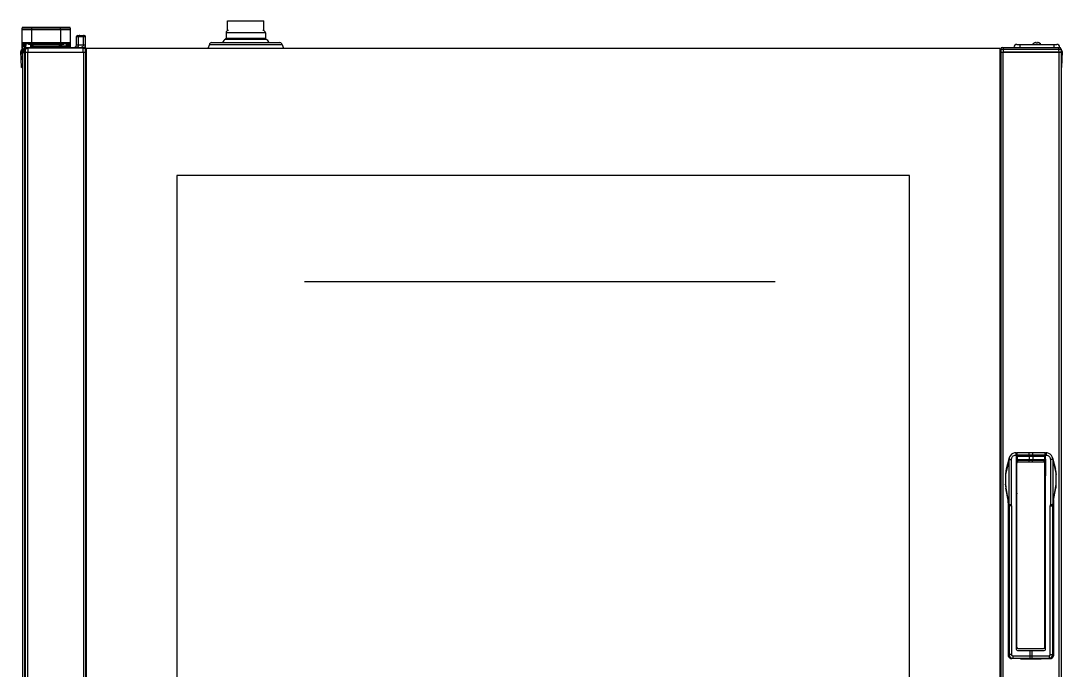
# Model space of a CAD drawing. Header units: millimetres. Extents: x -1538 to 3410, y -1646 to 2016.
# Drawn here: x -213 to 650, y 63 to 601 of the extents above; entities that cross this region are included whole.
import ezdxf

# ---------------------------------------------------------------- set-up
doc = ezdxf.new("R2010")
doc.units = ezdxf.units.MM
doc.header["$LTSCALE"] = 23.1
doc.layers.get('0').update_dxf_attribs({"linetype": 'CONTINUOUS'})

msp = doc.modelspace()

# ---------------------------------------------------------------- linework, layer by layer
at = {"linetype": 'Continuous'}
for p, q in [((-41.47, 592.43), (-41.47, 600.56)), ((-41.47, 600.56), (-11.47, 600.56)), ((-11.47, 592.43), (-11.47, 600.56)), ((-211.77, 593.06), (-211.69, 594.58)), ((-211.67, 582.55), (-211.77, 593.06)), ((-171.77, 593.06), (-211.77, 593.06)), ((-171.85, 594.58), (-211.69, 594.58)), ((-172.35, 595.06), (-211.19, 595.06)), ((-203.77, 593.06), (-203.77, 595.06)), ((-203.77, 582.06), (-203.77, 593.06)), ((-179.77, 593.06), (-179.77, 595.06)), ((-179.77, 593.06), (-179.77, 582.06)), ((-171.77, 593.06), (-171.89, 578.56)), ((-171.77, 593.06), (-171.86, 582.55)), ((-171.85, 594.58), (-171.77, 593.06)), ((-166.71, 580.52), (-166.58, 587.57)), ((-166.71, 580.52), (-166.58, 587.57)), ((-166.58, 587.57), (-164.89, 587.57)), ((-165.58, 588.56), (-160.29, 588.56)), ((-165.01, 580.52), (-164.89, 587.57)), ((-164.89, 587.57), (-161.18, 587.57)), ((-161.18, 587.57), (-161.06, 580.52)), ((-159.07, 574.56), (-159.29, 587.57)), ((-42.72, 590.56), (-42.72, 586.17)), ((-10.22, 590.56), (-42.72, 590.56)), ((-10.22, 590.56), (-10.22, 586.17)), ((-211.63, 577.55), (-211.67, 582.55)), ((-211.67, 582.55), (-171.86, 582.55)), ((-211.63, 577.55), (-211.65, 580.16)), ((-211.17, 582.06), (-203.77, 582.06)), ((-211.13, 577.06), (-211.15, 579.68)), ((-209.09, 580.82), (-210.94, 580.82)), ((-210.94, 580.82), (-210.93, 580.08)), ((-209.83, 579.5), (-210.03, 577.26)), ((-209.13, 580.33), (-209.09, 580.82)), ((-209, 578.07), (-209.07, 574.56)), ((-209, 578.07), (-209.07, 574.56)), ((-209.03, 578.14), (-208.73, 581.6)), ((-208.84, 580.38), (-209.03, 578.14)), ((-208.79, 580.86), (-208.73, 581.6)), ((-208.5, 578.56), (-192.55, 578.56)), ((-208.49, 578.56), (-208.23, 581.57)), ((-208.23, 582.06), (-208.23, 581.57)), ((-206.52, 581.57), (-208.23, 581.57)), ((-207, 578.07), (-207.07, 574.56)), ((-207, 578.56), (-207, 578.07)), ((-161.13, 578.07), (-207, 578.07)), ((-177.02, 581.56), (-206.52, 581.56)), ((-177.52, 581.06), (-206.02, 581.06)), ((-204.87, 581.06), (-204.65, 578.56)), ((-204.37, 581.06), (-204.35, 580.86)), ((-204.15, 578.56), (-204.37, 581.06)), ((-204.15, 578.56), (-204.26, 579.81)), ((-203.82, 579.06), (-203.82, 578.76)), ((-203.82, 579.06), (-174.32, 579.06)), ((-203.82, 578.76), (-174.32, 578.76)), ((-203.77, 582.06), (-196.76, 582.06)), ((-203.29, 580.82), (-203.71, 580.82)), ((-203.71, 580.82), (-203.62, 579.77)), ((-174.82, 579.56), (-203.32, 579.56)), ((-186.77, 582.06), (-179.77, 582.06)), ((-185.58, 578.56), (-159.63, 578.56)), ((-179.82, 580.82), (-180.24, 580.82)), ((-179.91, 579.77), (-179.82, 580.82)), ((-179.77, 582.06), (-172.36, 582.06)), ((-179.3, 579.56), (-179.17, 581.06)), ((-179.18, 580.86), (-179.17, 581.06)), ((-178.8, 579.56), (-178.66, 581.06)), ((-175.3, 581.57), (-177.02, 581.57)), ((-175.3, 582.06), (-175.3, 581.57)), ((-175.3, 581.57), (-175.13, 579.56)), ((-174.8, 581.6), (-174.74, 580.86)), ((-174.62, 579.5), (-174.8, 581.6)), ((-174.62, 579.5), (-174.7, 580.38)), ((-174.4, 580.33), (-174.44, 580.82)), ((-172.6, 580.82), (-174.44, 580.82)), ((-174.32, 579.06), (-174.32, 578.76)), ((-173.62, 578.56), (-173.7, 579.5)), ((-172.6, 580.82), (-172.6, 580.08)), ((-172.38, 579.68), (-172.39, 578.56)), ((-171.86, 581.93), (-171.87, 581.56)), ((-171.87, 581.44), (-171.87, 580.95)), ((-171.86, 582.45), (-171.86, 582.46)), ((-171.86, 582.31), (-171.86, 582.21)), ((-165.01, 580.52), (-166.71, 580.52)), ((-161.06, 580.52), (-165.01, 580.52)), ((-161.13, 578.56), (-161.13, 578.07)), ((-161.07, 574.56), (-161.13, 578.07)), ((-159.07, 574.56), (-159.13, 578.07)), ((-56.55, 580.98), (-57.85, 577.56)), ((-56.55, 580.98), (-57.85, 577.56)), ((-56.55, 580.98), (3.62, 580.98)), ((-54.77, 582.56), (1.83, 582.56)), ((-43.19, 585.44), (-9.74, 585.44)), ((-42.72, 586.17), (-10.22, 586.17)), ((3.62, 580.98), (4.92, 577.56)), ((3.62, 580.98), (4.92, 577.56)), ((600.48, 578.56), (647.39, 578.56)), ((600.98, 578.56), (600.98, 577.08)), ((609.84, 578.6), (609.83, 578.56)), ((609.84, 578.6), (647.83, 578.6)), ((612.33, 581.06), (645.33, 581.06)), ((614.83, 581.06), (614.83, 578.56)), ((626.53, 582), (626.53, 582.03)), ((628.33, 582), (628.33, 582.55)), ((629.33, 582.55), (629.33, 582)), ((631.13, 582.03), (631.13, 582)), ((642.83, 581.06), (642.83, 578.56)), ((646.89, 578.56), (646.89, 577.08)), ((647.39, 578.56), (647.83, 578.56)), ((647.83, 578.6), (647.83, 578.56)), ((647.83, 578.6), (647.83, 578.56)), ((647.83, 578.56), (647.83, 578.49)), ((-211.96, 575.2), (-212.76, 575.16)), ((-212.08, 562.06), (-212.76, 575.16)), ((-211.96, 575.2), (-211.47, 565.69)), ((-211.47, 574.36), (-211.47, -149.46)), ((-211.47, 574.36), (-209.07, 574.36)), ((-209.95, 577.06), (-211.13, 577.06)), ((-210.97, 576.26), (-210.97, 577.06)), ((-209.97, 576.26), (-210.97, 576.26)), ((-209.97, 577.06), (-209.97, 574.36)), ((-209.05, 575.26), (-209.97, 575.26)), ((-209.95, 577.06), (-209.02, 577.06)), ((-209.95, 577.06), (-209.02, 577.06)), ((-209.67, 574.36), (-209.67, -148.44)), ((-209.07, 574.56), (-209.07, -132.44)), ((-209.07, 574.56), (-159.07, 574.56)), ((-207.27, 574.56), (-207.27, -132.44)), ((-160.87, 574.56), (-160.87, -132.44)), ((-159.11, 577.06), (-158.57, 577.06)), ((-158.57, 575.26), (-159.08, 575.26)), ((-159.07, 574.56), (-159.07, -132.44)), ((-159.07, 574.36), (-158.57, 574.36)), ((-158.57, 574.06), (-159.07, 574.06)), ((-158.57, 577.56), (-158.57, -135.44)), ((598.43, 577.56), (-158.57, 577.56)), ((598.43, -135.44), (598.43, 577.56)), ((598.98, 577.06), (598.43, 577.06)), ((598.95, 575.26), (598.43, 575.26)), ((598.93, 574.36), (598.43, 574.36)), ((598.43, 574.06), (598.93, 574.06)), ((598.98, 577.08), (598.93, 574.56)), ((598.93, 574.56), (598.93, -132.44)), ((598.93, 574.56), (648.93, 574.56)), ((600.73, 574.56), (600.73, -132.44)), ((647.13, 574.56), (600.73, 574.56)), ((600.98, 577.08), (600.93, 574.56)), ((600.98, 577.08), (646.89, 577.08)), ((646.89, 577.08), (646.93, 574.56)), ((647.13, 574.56), (647.13, -132.44)), ((648.89, 577.08), (648.93, 574.56)), ((649.03, 575.2), (648.93, 573.32)), ((648.93, 574.56), (648.93, -132.44)), ((649.03, 575.2), (649.83, 575.16)), ((649.83, 575.16), (649.14, 562.06)), ((-212.23, 565.05), (-211.47, 565.09)), ((-212.08, 562.06), (-211.47, 562.09)), ((649.3, 565.05), (648.93, 565.07)), ((649.14, 562.06), (648.93, 562.07)), ((-83.57, 472.56), (-83.57, -30.44)), ((523.43, 472.56), (-83.57, 472.56)), ((523.43, -30.44), (523.43, 472.56)), ((611.32, 243.01), (611.93, 243.01)), ((611.93, 80.31), (611.93, 243.01)), ((612.27, 242.95), (611.93, 242.93)), ((611.96, 241.01), (612, 242.52)), ((622.49, 243.01), (612.5, 243.01)), ((624.45, 243.01), (622.49, 243.01)), ((635.37, 243.01), (624.45, 243.01)), ((635.93, 242.93), (635.6, 242.95)), ((635.87, 242.52), (635.91, 241.01)), ((635.93, 243.01), (636.55, 243.01)), ((635.93, 80.31), (635.93, 243.01)), ((605.8, 237.44), (602.95, 225.06)), ((605.98, 238.88), (603.52, 229.51)), ((605.8, 237.44), (607.79, 237.44)), ((605.8, 199.99), (605.8, 237.44)), ((606.28, 239.74), (605.97, 238.86)), ((605.97, 238.86), (605.98, 238.88)), ((607.79, 200.11), (607.79, 237.44)), ((611.32, 241.01), (611.93, 241.01)), ((612.2, 209.55), (611.95, 237.8)), ((612.38, 82.06), (612.38, 234.56)), ((612.43, 240.06), (612.45, 241.06)), ((635.44, 240.06), (612.43, 240.06)), ((612.43, 240.06), (612.45, 237.8)), ((622.45, 241.06), (612.45, 241.06)), ((612.7, 237.55), (635.17, 237.55)), ((612.7, 237.06), (635.16, 237.06)), ((612.71, 235.28), (612.7, 237.06)), ((613.38, 235.56), (634.48, 235.56)), ((625.42, 241.06), (622.45, 241.06)), ((622.45, 241.06), (622.45, 240.06)), ((622.45, 240.06), (622.45, 237.55)), ((622.48, 235.56), (622.48, 237.06)), ((625.39, 235.56), (625.39, 237.06)), ((635.42, 241.06), (625.42, 241.06)), ((625.42, 241.06), (625.42, 240.06)), ((625.42, 240.06), (625.42, 237.55)), ((635.16, 235.28), (635.17, 237.06)), ((635.42, 241.06), (635.44, 240.06)), ((635.42, 237.8), (635.44, 240.06)), ((635.48, 82.06), (635.48, 234.56)), ((635.91, 237.8), (635.67, 209.55)), ((635.93, 241.01), (636.55, 241.01)), ((642.07, 237.44), (640.08, 237.44)), ((640.08, 237.44), (640.08, 200.11)), ((641.89, 238.88), (644.35, 229.51)), ((641.89, 238.88), (641.89, 238.86)), ((642.07, 237.44), (642.07, 199.99)), ((642.07, 237.44), (644.92, 225.06)), ((602.95, 225.06), (602.95, 225.06)), ((602.95, 225.06), (602.95, 217.04)), ((602.95, 225.06), (602.95, 217.04)), ((644.92, 225.06), (644.92, 225.06)), ((644.92, 217.04), (644.92, 225.06)), ((644.92, 217.04), (644.92, 225.06)), ((602.95, 217.04), (602.95, 217.04)), ((605.79, 200), (602.95, 217.04)), ((642.07, 200), (644.92, 217.04)), ((644.92, 217.04), (644.92, 217.04)), ((605.1, 203.69), (603.25, 213.78)), ((611.93, 209.55), (612.2, 209.55)), ((612.23, 209.06), (612.38, 209.06)), ((635.48, 209.06), (635.63, 209.06)), ((635.67, 209.55), (635.93, 209.55)), ((642.77, 203.7), (644.62, 213.78)), ((605.09, 203.8), (605.07, 203.93)), ((605.09, 203.8), (605.09, 203.8)), ((605.09, 203.8), (605.11, 203.6)), ((605.11, 203.6), (605.14, 203.31)), ((605.13, 203.58), (605.13, 203.57)), ((605.13, 203.57), (605.13, 203.55)), ((605.14, 203.31), (605.16, 203.08)), ((605.24, 202.96), (605.16, 203.42)), ((605.16, 203.08), (605.16, 203.25)), ((605.16, 203.25), (605.19, 203.08)), ((605.16, 203.08), (605.16, 203.08)), ((605.81, 199.84), (605.59, 201.02)), ((605.59, 201.01), (605.59, 201.01)), ((605.78, 199.82), (605.79, 199.77)), ((605.8, 199.99), (605.79, 200)), ((605.79, 199.77), (605.8, 199.67)), ((607.79, 200.11), (605.8, 199.99)), ((605.81, 199.83), (605.81, 199.84)), ((605.81, 199.83), (605.81, 199.81)), ((605.81, 199.81), (605.82, 199.78)), ((605.82, 199.78), (605.88, 199.79)), ((605.82, 199.78), (605.84, 199.7)), ((605.84, 199.7), (605.84, 199.68)), ((607.88, 199.25), (605.89, 199.25)), ((605.89, 199.25), (605.89, 76.05)), ((607.88, 199.25), (607.88, 76.05)), ((639.99, 199.25), (641.98, 199.25)), ((639.99, 76.05), (639.99, 199.25)), ((641.87, 199.81), (642.05, 199.78)), ((642.07, 199.99), (641.89, 200)), ((641.98, 76.05), (641.98, 199.25)), ((642.03, 199.68), (642.05, 199.78)), ((642.03, 199.68), (642.03, 199.68)), ((642.05, 199.81), (642.06, 199.83)), ((642.05, 199.78), (642.05, 199.81)), ((642.06, 199.84), (642.28, 201.02)), ((642.06, 199.83), (642.06, 199.84)), ((642.08, 199.77), (642.06, 199.67)), ((642.09, 199.82), (642.08, 199.77)), ((642.28, 201.01), (642.28, 201.01)), ((642.63, 202.96), (642.71, 203.42)), ((642.71, 203.25), (642.68, 203.08)), ((642.71, 203.08), (642.73, 203.29)), ((642.71, 203.08), (642.71, 203.25)), ((642.71, 203.08), (642.71, 203.08)), ((642.74, 203.57), (642.73, 203.55)), ((642.73, 203.29), (642.75, 203.56)), ((642.73, 203.55), (642.73, 203.54)), ((642.74, 203.58), (642.74, 203.57)), ((642.75, 203.56), (642.78, 203.8)), ((642.8, 203.93), (642.78, 203.8)), ((642.78, 203.8), (642.78, 203.8)), ((605.27, 198.17), (605.27, 198.17)), ((605.27, 75.64), (605.27, 198.17)), ((605.27, 75.64), (605.27, 198.17)), ((642.6, 198.17), (642.6, 198.17)), ((642.6, 198.17), (642.6, 75.64)), ((642.6, 198.17), (642.6, 75.64)), ((612.93, 79.31), (634.93, 79.31)), ((613.38, 81.06), (634.48, 81.06)), ((623.06, 79.31), (623.06, 75.06)), ((624.81, 79.31), (624.81, 75.06)), ((605.27, 75.64), (605.89, 76.05)), ((605.27, 75.64), (605.27, 75.64)), ((607.88, 76.05), (605.89, 76.05)), ((608.21, 72.64), (608.27, 72.65)), ((608.21, 72.64), (608.21, 72.64)), ((615.37, 72.5), (608.21, 72.64)), ((608.27, 72.65), (608.88, 73.06)), ((615.43, 72.5), (608.27, 72.65)), ((608.88, 75.05), (623.06, 75.06)), ((608.88, 73.06), (623.07, 73.06)), ((615.37, 72.5), (615.43, 72.5)), ((623.06, 75.06), (638.99, 75.05)), ((623.07, 73.06), (624.8, 73.06)), ((624.8, 73.06), (638.99, 73.06)), ((639.6, 72.65), (632.43, 72.5)), ((632.43, 72.5), (639.66, 72.64)), ((632.49, 72.5), (632.43, 72.5)), ((638.99, 73.06), (639.6, 72.65)), ((639.66, 72.64), (639.6, 72.65)), ((639.66, 72.64), (639.66, 72.64)), ((639.99, 76.05), (641.98, 76.05)), ((641.98, 76.05), (642.6, 75.64)), ((642.6, 75.64), (642.6, 75.64))]:
    msp.add_line(p, q, dxfattribs=at)
at = {"color": 2, "linetype": 'Continuous'}
msp.add_line((22.13, 384.86), (412.13, 384.86), dxfattribs=at)
at = {"linetype": 'Continuous'}
for points in [[(-171.87, 581.49), (-171.87, 581.53), (-171.87, 581.56)], [(-171.87, 581.14), (-171.87, 581.18), (-171.87, 581.22)], [(-171.87, 580.9), (-171.87, 580.92), (-171.87, 580.96)], [(-171.86, 582.22), (-171.86, 582.24), (-171.86, 582.25), (-171.86, 582.27)], [(-171.86, 582.07), (-171.86, 582.09), (-171.86, 582.11), (-171.86, 582.13)], [(-171.86, 581.7), (-171.86, 581.73), (-171.86, 581.76)], [(611.32, 243.01), (610.3, 242.91), (609.03, 242.52), (607.9, 241.83), (606.97, 240.89), (606.28, 239.74)], [(641.89, 238.86), (641.57, 239.77), (640.88, 240.91), (639.94, 241.85), (638.81, 242.53), (637.54, 242.92), (636.55, 243.01)], [(605.16, 203.08), (605.18, 202.56), (605.22, 201.64), (605.25, 200.53), (605.26, 199.24), (605.27, 198.17)], [(642.6, 198.17), (642.61, 199.27), (642.62, 200.55), (642.65, 201.67), (642.68, 202.58), (642.71, 203.08)], [(615.37, 72.5), (617.94, 72.46), (620.89, 72.43), (623.95, 72.42), (627, 72.43), (629.95, 72.46), (632.43, 72.5)]]:
    msp.add_lwpolyline(points, dxfattribs=at)
for centre, radius, start, end in [((-211.19, 594.56), 0.5, 90, 177), ((-172.35, 594.56), 0.5, 3, 90), ((-165.58, 587.56), 1, 90.00043, 179.00001), ((-160.29, 587.56), 1, 1, 90), ((-40.67, 590.56), 2.05, 90, 180), ((-12.27, 590.56), 2.05, 0, 90), ((-211.17, 582.56), 0.5, 180.5, 270), ((-195.35, 692.48), 113.9, 262.02303, 262.69388), ((-195.27, 690.52), 111.55, 261.93118, 262.6084), ((-209.98, 578.22), 0.95, 333.13209, 351.04346), ((-209.95, 578.22), 0.924, 351.0959, 354.99324), ((-208.5, 578.06), 0.5, 90.00903, 179.00016), ((-208.23, 581.56), 0.5, 90, 175.01983), ((-208.23, 581.56), 0.5, 124.16928, 154.56001), ((-207.02, 581.56), 0.5, 0, 90), ((-206.02, 581.56), 0.5, 180, 270.00005), ((-204.18, 579.06), 2, 14.57995, 90), ((-203.19, 579.89), 1.07, 229.42642, 233.84607), ((-203.32, 579.06), 0.5, 89.99945, 180), ((-203.32, 578.76), 0.5, 180, 202.49993), ((-219.05, 578.81), 15.47, 7.46484, 8.10539), ((-203, 579.82), 0.621, 184.97056, 211.44263), ((-179.35, 579.06), 2, 90, 165.42005), ((-164.38, 578.79), 15.57, 171.89732, 172.53372), ((-180.35, 579.91), 1.08, 341.02863, 354.94936), ((-177.52, 581.56), 0.5, 269.99995, 360), ((-176.52, 581.56), 0.5, 90, 180), ((-175.3, 581.56), 0.5, 4.99977, 90), ((-174.82, 579.06), 0.5, 0, 90.00055), ((-174.82, 578.76), 0.5, 337.50007, 360), ((-188.23, 690.31), 111.34, 277.39098, 278.06945), ((-188.16, 692.32), 113.74, 277.30565, 277.97744), ((-172.36, 582.56), 0.5, 270, 359.5), ((-168.71, 580.56), 2, 269.9972, 358.99995), ((-159.63, 578.06), 0.5, 1, 90), ((-54.77, 580.76), 1.8, 90, 173.00567), ((-41.47, 581.56), 4.25, 113.95008, 166.3373), ((-43.52, 586.17), 0.8, 293.95008, 360), ((-9.42, 586.17), 0.8, 180, 246.04992), ((-11.47, 581.56), 4.25, 13.6627, 66.04992), ((1.83, 580.76), 1.8, 6.99433, 90), ((600.48, 577.06), 1.5, 90.001, 179.00002), ((612.33, 578.56), 2.5, 90, 179), ((629.03, 577.94), 4.8, 121.37271, 139.39925), ((629.03, 577.94), 4.8, 121.37271, 139.18383), ((629.02, 577.95), 4.75, 118.9687, 121.53408), ((629.02, 577.95), 4.75, 118.00738, 118.96837), ((629.02, 577.96), 4.75, 116.68125, 118.00741), ((629.02, 577.96), 4.74, 115.54022, 116.6812), ((629.01, 577.96), 4.74, 114.57218, 115.5402), ((629.01, 577.97), 4.73, 113.31747, 114.5722), ((629.01, 577.97), 4.73, 112.54738, 113.31738), ((629.01, 577.98), 4.72, 111.00254, 112.54756), ((629, 577.98), 4.72, 110.5181, 111.00225), ((629, 578), 4.7, 108.46559, 110.51874), ((628.99, 578.01), 4.68, 107.37727, 108.46505), ((628.99, 578.03), 4.67, 106.39488, 107.37721), ((628.98, 578.06), 4.64, 104.31758, 106.39637), ((628.09, 580.56), 2.01, 95.2585, 97.27409), ((628.09, 580.58), 1.98, 94.6009, 95.25576), ((628.09, 580.6), 1.97, 93.21665, 94.6016), ((628.08, 580.61), 1.96, 92.37652, 93.21587), ((628.08, 580.61), 1.95, 91.15446, 92.37669), ((628.08, 580.62), 1.95, 90.19954, 91.15407), ((628.08, 580.62), 1.95, 89.07411, 90.19949), ((628.08, 580.61), 1.95, 88.00369, 89.07382), ((628.08, 580.61), 1.96, 86.97715, 88.00366), ((628.08, 580.6), 1.97, 85.71404, 86.97664), ((628.08, 580.59), 1.98, 84.86274, 85.71439), ((628.08, 580.56), 2.01, 82.72561, 84.85983), ((628.83, 578.26), 3.78, 82.39527, 97.60473), ((629.59, 580.56), 2.01, 95.14015, 97.27441), ((629.59, 580.59), 1.98, 94.28565, 95.13722), ((629.59, 580.6), 1.97, 93.0233, 94.28602), ((629.58, 580.61), 1.96, 91.99641, 93.02279), ((629.58, 580.61), 1.95, 90.92611, 91.99638), ((629.58, 580.62), 1.95, 88.84587, 90.92582), ((629.58, 580.61), 1.96, 87.62337, 88.84548), ((629.58, 580.61), 1.96, 86.78409, 87.62352), ((629.58, 580.6), 1.97, 85.39843, 86.78331), ((629.58, 580.58), 1.98, 84.74422, 85.39912), ((629.58, 580.56), 2.01, 82.72591, 84.7415), ((628.69, 578.06), 4.64, 73.60363, 75.68242), ((628.68, 578.03), 4.67, 72.62279, 73.60512), ((628.67, 578.01), 4.68, 71.53495, 72.62273), ((628.67, 578), 4.7, 69.48126, 71.53441), ((628.66, 577.98), 4.72, 68.99775, 69.4819), ((628.66, 577.98), 4.72, 67.45244, 68.99746), ((628.66, 577.97), 4.73, 66.68262, 67.45262), ((628.66, 577.97), 4.73, 65.4278, 66.68253), ((628.65, 577.96), 4.74, 64.45979, 65.42782), ((628.65, 577.96), 4.74, 63.3188, 64.45978), ((628.65, 577.96), 4.75, 61.99259, 63.31875), ((628.65, 577.95), 4.75, 61.03163, 61.99262), ((628.65, 577.95), 4.75, 58.46592, 61.0313), ((628.64, 577.94), 4.8, 40.81617, 58.62729), ((628.64, 577.94), 4.8, 40.60075, 58.62729), ((645.33, 578.56), 2.5, 1, 90), ((647.39, 577.06), 1.5, 1, 90), ((-210.97, 575.26), 1.8, 96.19772, 183), ((-210.97, 575.26), 1, 90, 183), ((-211.13, 577.56), 0.5, 180.5, 270), ((-209.67, 574.36), 1.8, 99.61185, 180), ((-209.67, 574.36), 1, 107.46864, 180), ((648.03, 575.26), 1.8, 357, 61.40742), ((648.03, 575.26), 1, 357, 28.22162), ((612.05, 236.78), 5.69, 90.55917, 91.19721), ((612.5, 242.51), 0.5, 90.01651, 178.5), ((635.37, 242.51), 0.5, 1.5, 89.98349), ((635.82, 236.78), 5.69, 88.80242, 89.44035), ((611.42, 237.46), 5.62, 167.37856, 180.19796), ((611.36, 237.47), 5.56, 165.56447, 167.35241), ((612.7, 237.81), 0.75, 180.5, 270), ((613.38, 234.56), 1, 90, 180), ((612.7, 237.8), 0.25, 180.50016, 269.99954), ((634.48, 234.56), 1, 0, 90), ((635.16, 237.81), 0.75, 270, 359.5), ((635.17, 237.8), 0.25, 270.00046, 359.49984), ((636.51, 237.47), 5.56, 12.64781, 14.44376), ((636.45, 237.46), 5.62, 359.80193, 12.62172), ((620.42, 225.08), 17.47, 165.32256, 180.06185), ((627.45, 225.08), 17.47, 359.93819, 14.67746), ((621.07, 217.03), 18.11, 179.96267, 190.29621), ((626.8, 217.03), 18.11, 349.70309, 0.03735), ((612.23, 209.36), 0.3, 180, 270), ((612.7, 209.56), 0.5, 180.5, 230.35876), ((612.7, 209.56), 0.503, 216.34932, 230.35046), ((635.17, 209.56), 0.5, 309.64124, 359.49853), ((635.17, 209.56), 0.503, 309.64951, 323.65062), ((635.63, 209.36), 0.3, 270, 360), ((588.22, 201.32), 17.05, 8.4961, 8.78923), ((610.64, 204.57), 5.61, 186.57094, 187.87594), ((589.68, 201.54), 15.57, 7.79522, 8.50759), ((591.62, 201.8), 13.62, 7.58973, 7.78428), ((592.39, 201.91), 12.84, 7.29011, 7.59052), ((593.83, 202.09), 11.38, 6.63696, 7.29743), ((595.37, 202.27), 9.84, 5.73797, 6.63799), ((609.88, 204), 4.76, 186.97941, 188.19471), ((568.01, 201.12), 37.21, 3.03361, 3.28613), ((898.67, 254.31), 297.92, 189.90079, 190.30717), ((944.24, 263.22), 344.31, 190.08015, 190.40957), ((822.3, 240.46), 220.3, 190.31838, 190.63022), ((606.61, 199.98), 0.815, 179.15326, 184.07503), ((606.69, 199.99), 0.893, 180.01914, 184.47399), ((606.63, 199.99), 0.831, 184.07434, 188.92599), ((606.69, 199.99), 0.895, 184.47342, 188.91451), ((606.63, 199.99), 0.839, 188.92095, 190.40067), ((755.13, 227.88), 151.97, 190.6976, 190.85976), ((606.69, 199.99), 0.893, 188.91393, 193.36829), ((603.41, 199.21), 2.48, 7.17514, 10.83514), ((603.42, 199.22), 2.46, 0.71605, 7.18028), ((610.82, 174.17), 26.09, 100.64383, 100.91771), ((603.56, 199.25), 4.32, 359.99842, 11.5158), ((644.3, 199.25), 4.31, 168.46735, 179.98099), ((492.76, 227.87), 151.95, 349.14023, 349.30215), ((644.45, 199.22), 2.46, 172.99239, 179.28208), ((644.46, 199.21), 2.48, 169.16575, 172.99597), ((641.18, 199.99), 0.893, 346.63228, 351.08649), ((641.24, 199.99), 0.831, 351.07449, 355.92551), ((641.18, 199.99), 0.895, 351.08592, 355.52683), ((641.24, 199.99), 0.839, 349.59955, 351.07957), ((641.26, 199.98), 0.815, 355.92482, 0.84622), ((641.18, 199.99), 0.893, 355.52626, 359.9809), ((425.57, 240.46), 220.31, 349.36977, 349.68163), ((303.65, 263.22), 344.3, 349.59044, 349.92037), ((349.21, 254.3), 297.91, 349.69285, 350.09913), ((637.99, 204), 4.76, 351.80529, 353.02059), ((679.47, 201.14), 36.82, 176.70521, 176.96105), ((653.02, 202.21), 10.36, 173.06514, 174.23543), ((654.91, 201.98), 12.26, 172.39432, 173.06697), ((656.32, 201.8), 13.68, 172.23241, 172.40214), ((659.92, 201.28), 17.33, 171.2316, 172.17073), ((637.23, 204.57), 5.61, 352.15187, 353.43489), ((612.93, 80.31), 1, 180, 270), ((613.38, 82.06), 1, 180, 270), ((634.48, 82.06), 1, 270, 360), ((634.93, 80.31), 1, 270, 360), ((608.27, 75.64), 3, 180.02624, 268.84578), ((608.89, 76.06), 3, 180.06941, 269.91808), ((608.88, 76.05), 0.999, 180.00707, 270.04891), ((608.27, 75.61), 2.97, 268.7476, 269.89482), ((638.98, 76.06), 3, 270.08192, 359.93059), ((638.99, 76.05), 0.999, 269.95109, 359.99293), ((639.6, 75.61), 2.97, 270.10518, 271.25161), ((639.6, 75.64), 3, 271.15422, 359.97376)]:
    msp.add_arc(centre, radius, start, end, dxfattribs=at)
for points, knots in [([(-164, 588.56), (-164.12, 588.56), (-164.35, 588.5), (-164.64, 588.28), (-164.84, 587.96), (-164.89, 587.7), (-164.89, 587.57)], [0, 0, 0, 0, 0.236162, 0.480587, 0.736337, 1, 1, 1, 1]), ([(-160.29, 588.56), (-160.41, 588.56), (-160.64, 588.5), (-160.94, 588.28), (-161.13, 587.96), (-161.18, 587.7), (-161.18, 587.57)], [0, 0, 0, 0, 0.236308, 0.480761, 0.736435, 1, 1, 1, 1]), ([(-161.18, 587.57), (-161.11, 587.58), (-160.96, 587.6), (-160.69, 587.62), (-160.38, 587.63), (-160.06, 587.63), (-159.81, 587.63), (-159.63, 587.62), (-159.51, 587.62), (-159.42, 587.61), (-159.35, 587.6), (-159.32, 587.59), (-159.29, 587.58), (-159.29, 587.57)], [0, 0, 0, 0, 0.105776, 0.251004, 0.419841, 0.593976, 0.754404, 0.823932, 0.883703, 0.932138, 0.967987, 0.990422, 1, 1, 1, 1]), ([(-210.94, 580.82), (-211.02, 580.81), (-211.18, 580.8), (-211.4, 580.81), (-211.56, 580.84), (-211.64, 580.87), (-211.66, 580.89), (-211.66, 580.9)], [0, 0, 0, 0, 0.329904, 0.652292, 0.88988, 0.960303, 1, 1, 1, 1]), ([(-210.93, 580.08), (-211.01, 580.07), (-211.17, 580.06), (-211.37, 580.07), (-211.51, 580.09), (-211.57, 580.11), (-211.62, 580.12), (-211.64, 580.13), (-211.65, 580.14), (-211.65, 580.15), (-211.65, 580.16)], [0, 0, 0, 0, 0.32871, 0.649733, 0.78284, 0.886401, 0.924823, 0.954525, 0.977706, 1, 1, 1, 1]), ([(-211.65, 580.16), (-211.65, 580.1), (-211.63, 579.97), (-211.51, 579.81), (-211.35, 579.7), (-211.22, 579.68), (-211.15, 579.68)], [0, 0, 0, 0, 0.245837, 0.49413, 0.745791, 1, 1, 1, 1]), ([(-211.17, 582.06), (-211.16, 582.06), (-211.13, 582.03), (-211.09, 581.97), (-211.06, 581.87), (-211.03, 581.73), (-211, 581.55), (-210.96, 581.25), (-210.94, 580.99), (-210.94, 580.82)], [0, 0, 0, 0, 0.032948, 0.086436, 0.167043, 0.27707, 0.417207, 0.586827, 1, 1, 1, 1]), ([(-210.93, 580.08), (-210.94, 580.03), (-210.96, 579.94), (-211.02, 579.8), (-211.09, 579.71), (-211.15, 579.68)], [0, 0, 0, 0, 0.304288, 0.582471, 1, 1, 1, 1]), ([(-209, 577.94), (-209.02, 577.83), (-209.08, 577.62), (-209.27, 577.34), (-209.54, 577.14), (-209.74, 577.07), (-209.85, 577.06)], [0, 0, 0, 0, 0.258076, 0.513107, 0.760934, 1, 1, 1, 1]), ([(-209.83, 579.5), (-209.71, 579.49), (-209.46, 579.52), (-209.14, 579.71), (-208.91, 580.01), (-208.85, 580.25), (-208.84, 580.38)], [0, 0, 0, 0, 0.246843, 0.495059, 0.746189, 1, 1, 1, 1]), ([(-209.62, 579.9), (-209.64, 579.81), (-209.68, 579.69), (-209.76, 579.56), (-209.81, 579.51), (-209.83, 579.5)], [0, 0, 0, 0, 0.584205, 0.817725, 1, 1, 1, 1]), ([(-209.62, 579.9), (-209.57, 579.89), (-209.44, 579.9), (-209.28, 579.99), (-209.17, 580.15), (-209.14, 580.27), (-209.13, 580.33)], [0, 0, 0, 0, 0.23675, 0.484178, 0.741342, 1, 1, 1, 1]), ([(-209.13, 580.33), (-209.09, 580.33), (-209.02, 580.33), (-208.93, 580.34), (-208.87, 580.35), (-208.84, 580.37), (-208.84, 580.38)], [0, 0, 0, 0, 0.392075, 0.700944, 0.903923, 1, 1, 1, 1]), ([(-209.09, 580.82), (-209.08, 580.87), (-209.07, 581.05), (-209.06, 581.24), (-209.05, 581.37)], [0, 0, 0, 0, 0.265557, 1, 1, 1, 1]), ([(-209.09, 580.82), (-209.05, 580.82), (-208.98, 580.82), (-208.88, 580.82), (-208.83, 580.83), (-208.79, 580.85), (-208.79, 580.86)], [0, 0, 0, 0, 0.392146, 0.701039, 0.903984, 1, 1, 1, 1]), ([(-209.05, 581.37), (-209.05, 581.44), (-209.02, 581.58), (-208.96, 581.69), (-208.92, 581.75)], [0, 0, 0, 0, 0.508742, 1, 1, 1, 1]), ([(-209.05, 581.37), (-209.01, 581.38), (-208.93, 581.4), (-208.83, 581.45), (-208.75, 581.51), (-208.73, 581.57), (-208.73, 581.6)], [0, 0, 0, 0, 0.30913, 0.578883, 0.80487, 1, 1, 1, 1]), ([(-209, 578.07), (-209, 578.07), (-209, 578.07), (-208.99, 578.07), (-208.98, 578.07), (-208.96, 578.07), (-208.94, 578.07), (-208.91, 578.07), (-208.85, 578.07), (-208.76, 578.07), (-208.66, 578.07), (-208.55, 578.07), (-208.36, 578.07), (-208.1, 578.07), (-207.76, 578.07), (-207.39, 578.07), (-207.13, 578.07), (-207, 578.07)], [0, 0, 0, 0, 0.001231, 0.004856, 0.010871, 0.01926, 0.03001, 0.043103, 0.076176, 0.118125, 0.168576, 0.227035, 0.29293, 0.444472, 0.61731, 0.804983, 1, 1, 1, 1]), ([(-208.92, 581.75), (-208.84, 581.85), (-208.62, 582.01), (-208.36, 582.06), (-208.23, 582.06)], [0, 0, 0, 0, 0.502944, 1, 1, 1, 1]), ([(-208.23, 581.57), (-208.29, 581.57), (-208.39, 581.58), (-208.5, 581.59), (-208.58, 581.59), (-208.64, 581.6), (-208.68, 581.6), (-208.71, 581.6), (-208.72, 581.6), (-208.72, 581.6), (-208.73, 581.6), (-208.73, 581.6)], [0, 0, 0, 0, 0.382082, 0.554792, 0.706276, 0.830701, 0.923253, 0.956402, 0.980323, 0.99486, 1, 1, 1, 1]), ([(-203.71, 580.82), (-203.79, 580.81), (-203.93, 580.79), (-204.13, 580.79), (-204.26, 580.81), (-204.33, 580.83), (-204.35, 580.85), (-204.35, 580.86)], [0, 0, 0, 0, 0.346697, 0.664359, 0.891515, 0.959336, 1, 1, 1, 1]), ([(-203.62, 579.77), (-203.7, 579.76), (-203.84, 579.74), (-204.03, 579.74), (-204.17, 579.76), (-204.24, 579.78), (-204.26, 579.8), (-204.26, 579.81)], [0, 0, 0, 0, 0.34702, 0.66465, 0.891645, 0.959393, 1, 1, 1, 1]), ([(-204.26, 579.81), (-204.24, 579.67), (-204.16, 579.4), (-203.99, 579.17), (-203.88, 579.08)], [0, 0, 0, 0, 0.500694, 1, 1, 1, 1]), ([(-191.77, 582.29), (-192.6, 582.29), (-193.85, 582.2), (-195.52, 582.09), (-196.35, 582.06), (-196.76, 582.06)], [0, 0, 0, 0, 0.501772, 0.751601, 1, 1, 1, 1]), ([(-196.76, 582.06), (-196.74, 582.06), (-196.7, 582.02), (-196.67, 581.97), (-196.63, 581.88), (-196.61, 581.74), (-196.6, 581.62), (-196.6, 581.56)], [0, 0, 0, 0, 0.132758, 0.230825, 0.352021, 0.653221, 1, 1, 1, 1]), ([(-191.77, 582.02), (-192.59, 582.02), (-193.8, 581.83), (-195.41, 581.61), (-196.2, 581.56), (-196.6, 581.56)], [0, 0, 0, 0, 0.506849, 0.756124, 1, 1, 1, 1]), ([(-189.07, 578.49), (-189.65, 578.49), (-190.81, 578.52), (-191.97, 578.56), (-192.55, 578.56)], [0, 0, 0, 0, 0.501214, 1, 1, 1, 1]), ([(-186.77, 582.06), (-187.18, 582.06), (-188.01, 582.09), (-189.68, 582.2), (-190.93, 582.29), (-191.77, 582.29)], [0, 0, 0, 0, 0.248399, 0.498228, 1, 1, 1, 1]), ([(-186.93, 581.56), (-187.33, 581.56), (-188.13, 581.61), (-189.73, 581.83), (-190.95, 582.02), (-191.77, 582.02)], [0, 0, 0, 0, 0.243875, 0.493148, 1, 1, 1, 1]), ([(-185.58, 578.56), (-186.16, 578.56), (-187.32, 578.52), (-188.48, 578.49), (-189.07, 578.49)], [0, 0, 0, 0, 0.498786, 1, 1, 1, 1]), ([(-186.77, 582.06), (-186.79, 582.06), (-186.83, 582.02), (-186.86, 581.97), (-186.9, 581.88), (-186.93, 581.74), (-186.93, 581.62), (-186.93, 581.56)], [0, 0, 0, 0, 0.132758, 0.230824, 0.35202, 0.653221, 1, 1, 1, 1]), ([(-179.91, 579.77), (-179.84, 579.76), (-179.69, 579.74), (-179.5, 579.74), (-179.36, 579.76), (-179.29, 579.78), (-179.28, 579.8), (-179.27, 579.81)], [0, 0, 0, 0, 0.34702, 0.664651, 0.891645, 0.959394, 1, 1, 1, 1]), ([(-179.82, 580.82), (-179.75, 580.81), (-179.6, 580.79), (-179.41, 580.79), (-179.27, 580.81), (-179.2, 580.83), (-179.18, 580.85), (-179.18, 580.86)], [0, 0, 0, 0, 0.34672, 0.664395, 0.891538, 0.959345, 1, 1, 1, 1]), ([(-174.62, 581.75), (-174.7, 581.85), (-174.92, 582.01), (-175.17, 582.06), (-175.3, 582.06)], [0, 0, 0, 0, 0.502741, 1, 1, 1, 1]), ([(-174.8, 581.6), (-174.8, 581.6), (-174.81, 581.6), (-174.81, 581.6), (-174.83, 581.6), (-174.85, 581.6), (-174.89, 581.6), (-174.95, 581.59), (-175.03, 581.59), (-175.15, 581.58), (-175.24, 581.57), (-175.3, 581.57)], [0, 0, 0, 0, 0.005093, 0.019535, 0.043366, 0.076362, 0.168598, 0.292795, 0.444179, 0.616998, 1, 1, 1, 1]), ([(-174.8, 581.6), (-174.8, 581.57), (-174.78, 581.51), (-174.7, 581.45), (-174.6, 581.4), (-174.52, 581.38), (-174.48, 581.37)], [0, 0, 0, 0, 0.195137, 0.42113, 0.690881, 1, 1, 1, 1]), ([(-174.74, 580.86), (-174.74, 580.85), (-174.7, 580.83), (-174.65, 580.82), (-174.55, 580.82), (-174.48, 580.82), (-174.44, 580.82)], [0, 0, 0, 0, 0.096074, 0.299057, 0.60793, 1, 1, 1, 1]), ([(-174.7, 580.38), (-174.7, 580.37), (-174.66, 580.35), (-174.6, 580.34), (-174.51, 580.33), (-174.44, 580.33), (-174.4, 580.33)], [0, 0, 0, 0, 0.096077, 0.299056, 0.607925, 1, 1, 1, 1]), ([(-173.7, 579.5), (-173.82, 579.49), (-174.07, 579.52), (-174.39, 579.71), (-174.62, 580.01), (-174.69, 580.25), (-174.7, 580.38)], [0, 0, 0, 0, 0.246847, 0.495036, 0.746152, 1, 1, 1, 1]), ([(-174.48, 581.37), (-174.48, 581.44), (-174.51, 581.58), (-174.58, 581.7), (-174.62, 581.75)], [0, 0, 0, 0, 0.508992, 1, 1, 1, 1]), ([(-174.44, 580.82), (-174.45, 580.87), (-174.46, 581.05), (-174.47, 581.24), (-174.48, 581.37)], [0, 0, 0, 0, 0.265768, 1, 1, 1, 1]), ([(-173.91, 579.9), (-173.96, 579.89), (-174.09, 579.9), (-174.25, 579.99), (-174.36, 580.15), (-174.39, 580.27), (-174.4, 580.33)], [0, 0, 0, 0, 0.236756, 0.484151, 0.741299, 1, 1, 1, 1]), ([(-173.7, 579.5), (-173.73, 579.51), (-173.77, 579.56), (-173.86, 579.69), (-173.89, 579.81), (-173.91, 579.9)], [0, 0, 0, 0, 0.182275, 0.415795, 1, 1, 1, 1]), ([(-172.36, 582.06), (-172.37, 582.06), (-172.41, 582.03), (-172.44, 581.97), (-172.47, 581.87), (-172.51, 581.73), (-172.54, 581.55), (-172.57, 581.24), (-172.59, 580.99), (-172.6, 580.82)], [0, 0, 0, 0, 0.032945, 0.086425, 0.167029, 0.27706, 0.417201, 0.586824, 1, 1, 1, 1]), ([(-171.87, 580.9), (-171.87, 580.89), (-171.89, 580.87), (-171.97, 580.84), (-172.13, 580.81), (-172.35, 580.8), (-172.51, 580.81), (-172.6, 580.82)], [0, 0, 0, 0, 0.039697, 0.11012, 0.347708, 0.670096, 1, 1, 1, 1]), ([(-171.88, 580.16), (-171.88, 580.15), (-171.88, 580.14), (-171.9, 580.13), (-171.92, 580.12), (-171.96, 580.11), (-172.02, 580.09), (-172.16, 580.07), (-172.36, 580.06), (-172.52, 580.07), (-172.6, 580.08)], [0, 0, 0, 0, 0.022294, 0.045475, 0.075177, 0.113599, 0.21716, 0.350267, 0.67129, 1, 1, 1, 1]), ([(-172.38, 579.68), (-172.44, 579.71), (-172.51, 579.8), (-172.57, 579.94), (-172.59, 580.03), (-172.6, 580.08)], [0, 0, 0, 0, 0.417529, 0.695712, 1, 1, 1, 1]), ([(-171.88, 580.16), (-171.88, 580.1), (-171.91, 579.97), (-172.02, 579.81), (-172.18, 579.7), (-172.31, 579.68), (-172.38, 579.68)], [0, 0, 0, 0, 0.245827, 0.49413, 0.745802, 1, 1, 1, 1]), ([(-165.01, 580.52), (-165.02, 580.27), (-165.11, 579.76), (-165.5, 579.11), (-166.08, 578.66), (-166.56, 578.56), (-166.79, 578.56)], [0, 0, 0, 0, 0.263695, 0.51941, 0.763809, 1, 1, 1, 1]), ([(-161.06, 580.52), (-161.06, 580.27), (-161.16, 579.76), (-161.54, 579.11), (-162.13, 578.66), (-162.6, 578.56), (-162.83, 578.56)], [0, 0, 0, 0, 0.263695, 0.51941, 0.763809, 1, 1, 1, 1]), ([(-161.13, 578.07), (-161, 578.07), (-160.74, 578.07), (-160.37, 578.07), (-160.03, 578.07), (-159.77, 578.07), (-159.59, 578.07), (-159.47, 578.07), (-159.37, 578.07), (-159.29, 578.07), (-159.23, 578.07), (-159.19, 578.07), (-159.17, 578.07), (-159.15, 578.07), (-159.14, 578.07), (-159.13, 578.07), (-159.13, 578.07), (-159.13, 578.07)], [0, 0, 0, 0, 0.195019, 0.382693, 0.555532, 0.707074, 0.772968, 0.831427, 0.881878, 0.923826, 0.956897, 0.969991, 0.980741, 0.98913, 0.995144, 0.998769, 1, 1, 1, 1]), ([(-159.17, 580.52), (-159.17, 580.51), (-159.19, 580.49), (-159.23, 580.47), (-159.3, 580.46), (-159.43, 580.43), (-159.64, 580.41), (-159.94, 580.41), (-160.26, 580.42), (-160.57, 580.44), (-160.83, 580.47), (-160.99, 580.5), (-161.06, 580.52)], [0, 0, 0, 0, 0.013728, 0.037302, 0.073051, 0.120911, 0.248861, 0.408601, 0.582331, 0.750304, 0.894266, 1, 1, 1, 1]), ([(-159.63, 578.56), (-159.62, 578.56), (-159.61, 578.58), (-159.6, 578.61), (-159.59, 578.68), (-159.57, 578.76), (-159.55, 578.86), (-159.52, 578.98), (-159.49, 579.11), (-159.45, 579.31), (-159.37, 579.58), (-159.28, 579.89), (-159.19, 580.21), (-159.17, 580.42), (-159.17, 580.52)], [0, 0, 0, 0, 0.008206, 0.027598, 0.058488, 0.100333, 0.15226, 0.213167, 0.281753, 0.356563, 0.518374, 0.685347, 0.846707, 1, 1, 1, 1]), ([(-209.13, 577.8), (-209.21, 577.63), (-209.47, 577.35), (-209.84, 577.26), (-210.03, 577.26)], [0, 0, 0, 0, 0.495718, 1, 1, 1, 1]), ([(-210.03, 577.26), (-210.03, 577.23), (-210.01, 577.17), (-209.96, 577.13), (-209.93, 577.11)], [0, 0, 0, 0, 0.423681, 1, 1, 1, 1]), ([(-209.95, 577.06), (-209.92, 577.06), (-209.89, 577.06), (-209.85, 577.06), (-209.85, 577.06)], [0, 0, 0, 0, 0.759556, 1, 1, 1, 1]), ([(-209.93, 577.11), (-209.92, 577.1), (-209.89, 577.09), (-209.87, 577.07), (-209.85, 577.06)], [0, 0, 0, 0, 0.231275, 1, 1, 1, 1]), ([(598.98, 577.08), (598.98, 577.08), (598.98, 577.08), (598.99, 577.09), (599, 577.09), (599.03, 577.09), (599.07, 577.09), (599.14, 577.09), (599.22, 577.09), (599.32, 577.09), (599.44, 577.09), (599.62, 577.09), (599.88, 577.09), (600.22, 577.09), (600.59, 577.09), (600.85, 577.08), (600.98, 577.08)], [0, 0, 0, 0, 0.00137, 0.005044, 0.011087, 0.019495, 0.04336, 0.076441, 0.118389, 0.168834, 0.22728, 0.293156, 0.44465, 0.617431, 0.805042, 1, 1, 1, 1]), ([(646.89, 577.08), (647.02, 577.08), (647.28, 577.09), (647.65, 577.09), (647.99, 577.09), (648.25, 577.09), (648.43, 577.09), (648.55, 577.09), (648.65, 577.09), (648.73, 577.09), (648.8, 577.09), (648.84, 577.09), (648.87, 577.09), (648.88, 577.09), (648.89, 577.08), (648.89, 577.08), (648.89, 577.08)], [0, 0, 0, 0, 0.194958, 0.382569, 0.55535, 0.706844, 0.77272, 0.831166, 0.881611, 0.923561, 0.956641, 0.980502, 0.988908, 0.99495, 0.998625, 1, 1, 1, 1]), ([(611.32, 243.01), (611.32, 243.01), (611.32, 243), (611.32, 243), (611.32, 242.99), (611.32, 242.97), (611.32, 242.95), (611.32, 242.91), (611.32, 242.85), (611.32, 242.77), (611.32, 242.67), (611.32, 242.55), (611.32, 242.37), (611.32, 242.11), (611.32, 241.76), (611.32, 241.39), (611.32, 241.14), (611.32, 241.01)], [0, 0, 0, 0, 0.001223, 0.00485, 0.010866, 0.019253, 0.029996, 0.043079, 0.076155, 0.118121, 0.168558, 0.227031, 0.292954, 0.444438, 0.617289, 0.805091, 1, 1, 1, 1]), ([(612.45, 241.06), (612.45, 241.19), (612.46, 241.44), (612.47, 241.8), (612.47, 242.08), (612.48, 242.29), (612.48, 242.43), (612.48, 242.56), (612.49, 242.68), (612.49, 242.77), (612.49, 242.84), (612.49, 242.89), (612.49, 242.92), (612.5, 242.95), (612.5, 242.97), (612.5, 242.98), (612.5, 242.99), (612.5, 243), (612.5, 243), (612.5, 243.01), (612.5, 243.01), (612.5, 243.01)], [0, 0, 0, 0, 0.196401, 0.38457, 0.557413, 0.636086, 0.708575, 0.774223, 0.832404, 0.88259, 0.924307, 0.941862, 0.957164, 0.970176, 0.980863, 0.989197, 0.995167, 0.997264, 0.998766, 0.999676, 1, 1, 1, 1]), ([(622.45, 241.06), (622.45, 241.19), (622.45, 241.44), (622.45, 241.8), (622.46, 242.09), (622.46, 242.3), (622.46, 242.44), (622.46, 242.57), (622.47, 242.68), (622.47, 242.78), (622.47, 242.86), (622.47, 242.91), (622.48, 242.95), (622.48, 242.97), (622.48, 242.99), (622.48, 243), (622.48, 243.01), (622.48, 243.01), (622.49, 243.01)], [0, 0, 0, 0, 0.196311, 0.384381, 0.557125, 0.635751, 0.708199, 0.773811, 0.831964, 0.882132, 0.923842, 0.956708, 0.969734, 0.980443, 0.98881, 0.994832, 0.998521, 1, 1, 1, 1]), ([(625.42, 241.06), (625.42, 241.19), (625.42, 241.44), (625.41, 241.8), (625.41, 242.09), (625.41, 242.3), (625.41, 242.44), (625.4, 242.57), (625.4, 242.68), (625.4, 242.78), (625.4, 242.86), (625.39, 242.91), (625.39, 242.95), (625.39, 242.97), (625.39, 242.99), (625.39, 243), (625.39, 243.01), (625.38, 243.01), (625.38, 243.01)], [0, 0, 0, 0, 0.196311, 0.384381, 0.557125, 0.635751, 0.708199, 0.773811, 0.831964, 0.882132, 0.923842, 0.956708, 0.969734, 0.980443, 0.98881, 0.994832, 0.998521, 1, 1, 1, 1]), ([(635.37, 243.01), (635.37, 243.01), (635.37, 243.01), (635.37, 243), (635.37, 243), (635.37, 242.99), (635.37, 242.98), (635.37, 242.97), (635.37, 242.95), (635.37, 242.92), (635.38, 242.89), (635.38, 242.84), (635.38, 242.77), (635.38, 242.68), (635.38, 242.56), (635.39, 242.43), (635.39, 242.29), (635.4, 242.08), (635.4, 241.8), (635.41, 241.44), (635.41, 241.19), (635.42, 241.06)], [0, 0, 0, 0, 0.000324, 0.001234, 0.002736, 0.004833, 0.010803, 0.019137, 0.029824, 0.042836, 0.058138, 0.075693, 0.11741, 0.167596, 0.225777, 0.291425, 0.363914, 0.442587, 0.61543, 0.803599, 1, 1, 1, 1]), ([(636.55, 243.01), (636.55, 243.01), (636.55, 243), (636.55, 243), (636.55, 242.99), (636.55, 242.97), (636.55, 242.95), (636.55, 242.91), (636.55, 242.85), (636.55, 242.77), (636.55, 242.67), (636.55, 242.55), (636.55, 242.37), (636.55, 242.11), (636.55, 241.76), (636.55, 241.39), (636.55, 241.14), (636.55, 241.01)], [0, 0, 0, 0, 0.001223, 0.00485, 0.010866, 0.019253, 0.029996, 0.043079, 0.076155, 0.118121, 0.168558, 0.227031, 0.292954, 0.444438, 0.617289, 0.805091, 1, 1, 1, 1]), ([(607.79, 237.44), (607.79, 237.9), (607.97, 238.84), (608.74, 240.03), (609.92, 240.83), (610.85, 241.01), (611.32, 241.01)], [0, 0, 0, 0, 0.250089, 0.500068, 0.750006, 1, 1, 1, 1]), ([(612.43, 240.06), (612.36, 240.06), (612.25, 240.06), (612.11, 240.06), (612.02, 240.06), (611.97, 240.06), (611.95, 240.06), (611.93, 240.06)], [0, 0, 0, 0, 0.384034, 0.708131, 0.832142, 0.924191, 1, 1, 1, 1]), ([(612.45, 237.8), (612.41, 237.8), (612.35, 237.8), (612.26, 237.8), (612.18, 237.8), (612.11, 237.8), (612.07, 237.8), (612.04, 237.8), (612.01, 237.8), (611.99, 237.8), (611.98, 237.8), (611.97, 237.8), (611.96, 237.8), (611.96, 237.8), (611.96, 237.8), (611.95, 237.8), (611.95, 237.8)], [0, 0, 0, 0, 0.195822, 0.383977, 0.556798, 0.708014, 0.773755, 0.83203, 0.882279, 0.924077, 0.957007, 0.980734, 0.989093, 0.995093, 0.998723, 1, 1, 1, 1]), ([(611.96, 241.06), (611.96, 241.06), (611.96, 241.06), (611.97, 241.06), (611.98, 241.06), (611.99, 241.06), (612, 241.06), (612.02, 241.06), (612.04, 241.06), (612.05, 241.06)], [0, 0, 0, 0, 0.019267, 0.068448, 0.148714, 0.259932, 0.401678, 0.573, 1, 1, 1, 1]), ([(612.05, 241.06), (612.11, 241.06), (612.24, 241.06), (612.38, 241.06), (612.45, 241.06)], [0, 0, 0, 0, 0.437665, 1, 1, 1, 1]), ([(612.7, 237.55), (612.7, 237.52), (612.7, 237.46), (612.7, 237.36), (612.7, 237.28), (612.7, 237.22), (612.7, 237.17), (612.7, 237.14), (612.7, 237.12), (612.7, 237.1), (612.7, 237.08), (612.7, 237.07), (612.7, 237.06), (612.7, 237.06), (612.7, 237.06), (612.7, 237.06), (612.7, 237.06)], [0, 0, 0, 0, 0.195258, 0.383127, 0.555869, 0.707147, 0.772952, 0.831303, 0.881634, 0.923517, 0.956532, 0.980344, 0.988751, 0.994808, 0.99852, 1, 1, 1, 1]), ([(622.45, 237.55), (622.45, 237.52), (622.45, 237.46), (622.45, 237.36), (622.45, 237.28), (622.45, 237.22), (622.45, 237.17), (622.46, 237.14), (622.46, 237.12), (622.46, 237.1), (622.46, 237.08), (622.46, 237.07), (622.46, 237.06), (622.46, 237.06), (622.46, 237.06), (622.46, 237.06), (622.46, 237.06)], [0, 0, 0, 0, 0.195258, 0.383127, 0.555869, 0.707147, 0.772952, 0.831303, 0.881634, 0.923517, 0.956532, 0.980344, 0.988751, 0.994808, 0.99852, 1, 1, 1, 1]), ([(625.42, 237.55), (625.42, 237.52), (625.42, 237.46), (625.42, 237.36), (625.42, 237.28), (625.42, 237.22), (625.41, 237.17), (625.41, 237.14), (625.41, 237.12), (625.41, 237.1), (625.41, 237.08), (625.41, 237.07), (625.41, 237.06), (625.41, 237.06), (625.41, 237.06), (625.41, 237.06), (625.41, 237.06)], [0, 0, 0, 0, 0.195258, 0.383127, 0.555869, 0.707147, 0.772952, 0.831303, 0.881634, 0.923517, 0.956532, 0.980344, 0.988751, 0.994808, 0.99852, 1, 1, 1, 1]), ([(635.17, 237.55), (635.17, 237.52), (635.17, 237.46), (635.17, 237.36), (635.17, 237.28), (635.17, 237.22), (635.17, 237.17), (635.17, 237.14), (635.17, 237.12), (635.17, 237.1), (635.17, 237.08), (635.17, 237.07), (635.17, 237.06), (635.17, 237.06), (635.17, 237.06), (635.16, 237.06), (635.16, 237.06)], [0, 0, 0, 0, 0.195258, 0.383127, 0.555869, 0.707147, 0.772952, 0.831303, 0.881634, 0.923517, 0.956532, 0.980344, 0.988751, 0.994808, 0.99852, 1, 1, 1, 1]), ([(635.81, 241.06), (635.76, 241.06), (635.62, 241.06), (635.49, 241.06), (635.42, 241.06)], [0, 0, 0, 0, 0.437666, 1, 1, 1, 1]), ([(635.42, 237.8), (635.46, 237.8), (635.52, 237.8), (635.61, 237.8), (635.69, 237.8), (635.76, 237.8), (635.8, 237.8), (635.83, 237.8), (635.86, 237.8), (635.88, 237.8), (635.89, 237.8), (635.9, 237.8), (635.91, 237.8), (635.91, 237.8), (635.91, 237.8), (635.91, 237.8), (635.91, 237.8)], [0, 0, 0, 0, 0.195822, 0.383977, 0.556798, 0.708014, 0.773755, 0.83203, 0.882279, 0.924077, 0.957007, 0.980734, 0.989093, 0.995093, 0.998723, 1, 1, 1, 1]), ([(635.44, 240.06), (635.51, 240.06), (635.62, 240.06), (635.76, 240.06), (635.85, 240.06), (635.89, 240.06), (635.92, 240.06), (635.93, 240.06)], [0, 0, 0, 0, 0.383984, 0.708043, 0.832048, 0.924107, 1, 1, 1, 1]), ([(635.91, 241.06), (635.91, 241.06), (635.91, 241.06), (635.9, 241.06), (635.89, 241.06), (635.88, 241.06), (635.87, 241.06), (635.85, 241.06), (635.83, 241.06), (635.81, 241.06)], [0, 0, 0, 0, 0.019267, 0.068448, 0.148714, 0.259932, 0.401678, 0.573, 1, 1, 1, 1]), ([(636.55, 241.01), (637.01, 241.01), (637.95, 240.83), (639.13, 240.03), (639.9, 238.84), (640.08, 237.9), (640.08, 237.44)], [0, 0, 0, 0, 0.249994, 0.499931, 0.749911, 1, 1, 1, 1]), ([(612.38, 209.61), (612.37, 209.61), (612.34, 209.6), (612.31, 209.59), (612.28, 209.58), (612.25, 209.57), (612.23, 209.56), (612.22, 209.56), (612.21, 209.56), (612.21, 209.55), (612.2, 209.55), (612.2, 209.55), (612.2, 209.55), (612.2, 209.55)], [0, 0, 0, 0, 0.224238, 0.423507, 0.595822, 0.739437, 0.852763, 0.897578, 0.934328, 0.962977, 0.983491, 0.995837, 1, 1, 1, 1]), ([(635.67, 209.55), (635.67, 209.55), (635.67, 209.55), (635.66, 209.55), (635.66, 209.55), (635.66, 209.56), (635.65, 209.56), (635.64, 209.56), (635.62, 209.57), (635.59, 209.58), (635.56, 209.59), (635.53, 209.6), (635.5, 209.61), (635.49, 209.61)], [0, 0, 0, 0, 0.004067, 0.01641, 0.036978, 0.065706, 0.102531, 0.147387, 0.260671, 0.404168, 0.576405, 0.77569, 1, 1, 1, 1]), ([(605.07, 203.93), (605.07, 203.91), (605.08, 203.85), (605.09, 203.8), (605.1, 203.75)], [0, 0, 0, 0, 0.255173, 1, 1, 1, 1]), ([(605.1, 203.75), (605.1, 203.74), (605.11, 203.68), (605.12, 203.63), (605.13, 203.58)], [0, 0, 0, 0, 0.215725, 1, 1, 1, 1]), ([(605.13, 203.55), (605.14, 203.53), (605.15, 203.45), (605.16, 203.37), (605.17, 203.32)], [0, 0, 0, 0, 0.269934, 1, 1, 1, 1]), ([(605.27, 198.17), (605.27, 199.05), (605.26, 200.69), (605.21, 202.33), (605.17, 203.09)], [0, 0, 0, 0, 0.54064, 1, 1, 1, 1]), ([(605.8, 199.99), (605.8, 199.99), (605.8, 199.99), (605.8, 199.99), (605.8, 199.99)], [0, 0, 0, 0, 0.310988, 1, 1, 1, 1]), ([(605.82, 199.78), (605.82, 199.78), (605.82, 199.78), (605.82, 199.78), (605.82, 199.78)], [0, 0, 0, 0, 0.592498, 1, 1, 1, 1]), ([(605.82, 199.78), (605.82, 199.78), (605.82, 199.78), (605.82, 199.78), (605.82, 199.78)], [0, 0, 0, 0, 0.48209, 1, 1, 1, 1]), ([(606, 199.81), (606.1, 199.83), (606.7, 199.94), (607.29, 200.04), (607.79, 200.11)], [0, 0, 0, 0, 0.169479, 1, 1, 1, 1]), ([(641.89, 200), (641.79, 200), (641.18, 200.04), (640.58, 200.08), (640.08, 200.11)], [0, 0, 0, 0, 0.169588, 1, 1, 1, 1]), ([(640.08, 200.11), (640.26, 200.08), (640.86, 199.99), (641.46, 199.89), (641.87, 199.81)], [0, 0, 0, 0, 0.309463, 1, 1, 1, 1]), ([(642.05, 199.78), (642.05, 199.78), (642.05, 199.78), (642.05, 199.78), (642.05, 199.78)], [0, 0, 0, 0, 0.399845, 1, 1, 1, 1]), ([(642.07, 200), (642.07, 200), (642.07, 199.99), (642.07, 199.99), (642.07, 199.99)], [0, 0, 0, 0, 0.444986, 1, 1, 1, 1]), ([(642.7, 203.09), (642.66, 202.33), (642.61, 200.69), (642.6, 199.05), (642.6, 198.17)], [0, 0, 0, 0, 0.459404, 1, 1, 1, 1]), ([(642.73, 203.54), (642.73, 203.52), (642.72, 203.44), (642.71, 203.37), (642.7, 203.32)], [0, 0, 0, 0, 0.274901, 1, 1, 1, 1]), ([(642.77, 203.75), (642.77, 203.74), (642.76, 203.68), (642.75, 203.63), (642.74, 203.58)], [0, 0, 0, 0, 0.21574, 1, 1, 1, 1]), ([(642.8, 203.93), (642.8, 203.91), (642.79, 203.85), (642.78, 203.8), (642.77, 203.75)], [0, 0, 0, 0, 0.255152, 1, 1, 1, 1]), ([(608.21, 72.65), (607.82, 72.65), (607.05, 72.82), (606.08, 73.49), (605.42, 74.48), (605.27, 75.26), (605.27, 75.64)], [0, 0, 0, 0, 0.249897, 0.499899, 0.749966, 1, 1, 1, 1]), ([(608.88, 75.05), (608.88, 74.8), (608.88, 74.34), (608.88, 73.8), (608.88, 73.44), (608.88, 73.25), (608.88, 73.13), (608.88, 73.07), (608.88, 73.06)], [0, 0, 0, 0, 0.374875, 0.69505, 0.819646, 0.914089, 0.974946, 1, 1, 1, 1]), ([(632.43, 72.5), (629.6, 72.44), (623.93, 72.4), (618.27, 72.44), (615.43, 72.5)], [0, 0, 0, 0, 0.5, 1, 1, 1, 1]), ([(623.06, 75.06), (623.06, 74.81), (623.06, 74.34), (623.06, 73.8), (623.06, 73.44), (623.06, 73.25), (623.06, 73.13), (623.06, 73.07), (623.07, 73.06)], [0, 0, 0, 0, 0.374875, 0.69505, 0.819646, 0.914089, 0.974946, 1, 1, 1, 1]), ([(624.81, 75.06), (624.81, 74.81), (624.81, 74.34), (624.81, 73.8), (624.81, 73.44), (624.81, 73.25), (624.8, 73.13), (624.8, 73.07), (624.8, 73.06)], [0, 0, 0, 0, 0.374875, 0.69505, 0.819646, 0.914089, 0.974946, 1, 1, 1, 1]), ([(638.99, 75.05), (638.99, 74.8), (638.99, 74.34), (638.99, 73.8), (638.99, 73.44), (638.99, 73.25), (638.99, 73.13), (638.99, 73.07), (638.99, 73.06)], [0, 0, 0, 0, 0.374875, 0.69505, 0.819646, 0.914088, 0.974946, 1, 1, 1, 1]), ([(642.6, 75.64), (642.6, 75.26), (642.44, 74.48), (641.79, 73.49), (640.82, 72.82), (640.05, 72.65), (639.66, 72.65)], [0, 0, 0, 0, 0.250034, 0.500101, 0.750103, 1, 1, 1, 1])]:
    msp.add_open_spline(points, degree=3, knots=knots, dxfattribs=at)
for points in [[(-209.03, 578.14), (-209.03, 578.11), (-209.03, 578.08), (-209.03, 578.05)], [(-209.03, 578.05), (-209.02, 578.03), (-209.02, 578.01), (-209.01, 577.99)], [(-179.97, 579.56), (-179.94, 579.62), (-179.92, 579.69), (-179.91, 579.77)]]:
    msp.add_open_spline(points, degree=3, dxfattribs=at)

doc.saveas('drawing.dxf')
